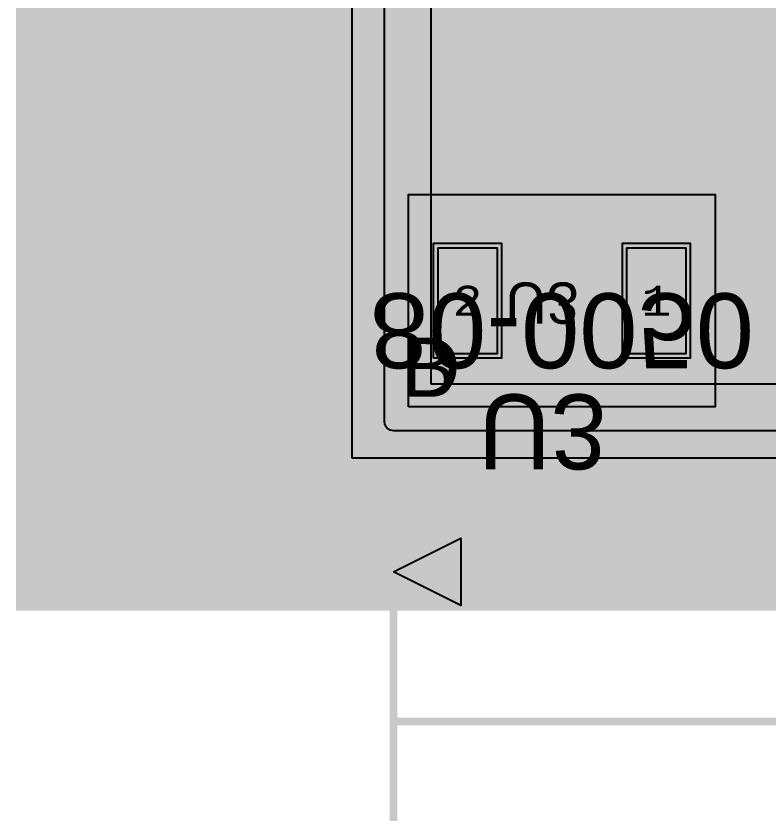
# Model space of a CAD drawing. Extents: x -6 to 145, y -22 to 62.
# Drawn here: x -6.4 to 6.35, y -6.63 to 6.88 of the extents above; entities that cross this region are included whole.
import ezdxf
from ezdxf.enums import TextEntityAlignment as Align

# ---------------------------------------------------------------- set-up
doc = ezdxf.new("R2010")
doc.units = 0
doc.header["$MEASUREMENT"] = 0
for name, color, linetype in [('ASSEMBLY_OUTLINES_BTM', 191, 'CONTINUOUS'), ('ASSEMBLY_OUTLINES_TOP', 102, 'CONTINUOUS'), ('ASSEMBLY_PART_NUMBERS_BTM', 191, 'CONTINUOUS'), ('ASSEMBLY_REF_DES_BTM', 191, 'CONTINUOUS'), ('BOARD_ORIGIN', 255, 'CONTINUOUS'), ('BOARD_OUTLINE', 10, 'CONTINUOUS'), ('DRILL_DRAWING', 21, 'CONTINUOUS'), ('MANUFACTURING_OUTLINES', 10, 'CONTINUOUS'), ('NC_DRILL_ORIGIN', 255, 'CONTINUOUS'), ('PART_PADS_SMD_BTM', 10, 'CONTINUOUS'), ('PIN_NUMBERS_BTM', 8, 'CONTINUOUS'), ('PIN_NUMBERS_TOP', 8, 'CONTINUOUS'), ('PLACEMENT_OUTLINES_BTM', 222, 'CONTINUOUS'), ('PLANE_OBSTRUCTS_LAYER_2', 230, 'CONTINUOUS'), ('PLANE_OBSTRUCTS_LAYER_3', 81, 'CONTINUOUS'), ('PLANE_OBSTRUCTS_LAYER_BO47', 10, 'CONTINUOUS'), ('PLANE_OBSTRUCTS_LAYER_TOP', 150, 'CONTINUOUS'), ('PLANE_SHAPES_LAYER_2', 230, 'CONTINUOUS'), ('PLANE_SHAPES_LAYER_3', 81, 'CONTINUOUS'), ('PLANE_SHAPES_LAYER_BOTTOM', 10, 'CONTINUOUS'), ('PLANE_SHAPES_LAYER_TOP', 150, 'CONTINUOUS'), ('ROUTE_BORDER', 151, 'CONTINUOUS'), ('SILKSCREEN_OUTLINES_BTM', 211, 'CONTINUOUS'), ('SILKSCREEN_REF_DES_BTM', 211, 'CONTINUOUS'), ('SOLDERMASK_PADS_BTM', 12, 'CONTINUOUS'), ('SOLDERPASTE_PADS_BTM', 12, 'CONTINUOUS'), ('TRACES_LAYER_BOTTOM', 10, 'CONTINUOUS')]:
    doc.layers.add(name, color=color, linetype=linetype)
doc.styles.add('ARIAL', font='arial.ttf')
doc.styles.add('COURIER_NEW', font='cour.ttf')
doc.styles.add('VERIBEST_GERBER_0', font='txt')

msp = doc.modelspace()

# ---------------------------------------------------------------- hatches: boundary and pattern name
at = {"layer": 'ASSEMBLY_OUTLINES_TOP'}
msp.add_hatch(color=256, dxfattribs=at).paths.add_polyline_path([(0, -2.54), (1.143, -1.9685), (1.143, -3.1115)], flags=0)

# ---------------------------------------------------------------- linework, layer by layer
at = {"layer": 'ASSEMBLY_OUTLINES_BTM', "const_width": 0.15}
msp.add_lwpolyline([(1.254001, 1.254001), (1.254001, 2.854001), (4.454001, 2.854001), (4.454001, 1.254001)], close=True, dxfattribs=at)
at = {"layer": 'ASSEMBLY_OUTLINES_BTM'}
msp.add_solid([(3.794001, 1.546001), (4.378001, 1.546001), (3.794001, 2.562001), (4.378001, 2.562001)], dxfattribs=at)
at = {"layer": 'ASSEMBLY_OUTLINES_TOP', "const_width": 0.2032}
for points in [[(0, -0.508), (0, -3.048)], [(15.670518, -2.54), (0.5715, -2.54)]]:
    msp.add_lwpolyline(points, dxfattribs=at)
at = {"layer": 'ASSEMBLY_OUTLINES_TOP'}
msp.add_lwpolyline([(0, -2.54), (1.143, -1.9685), (1.143, -3.1115)], close=True, dxfattribs=at)
at = {"layer": 'BOARD_ORIGIN', "const_width": 0.127}
for points in [[(0, -1.905), (0, 1.905)], [(-1.905, 0), (1.905, 0)]]:
    msp.add_lwpolyline(points, dxfattribs=at)
msp.add_lwpolyline([(-1, 0, -1), (1, 0, -1)], format="xyb", close=True, dxfattribs=at)
at = {"layer": 'BOARD_OUTLINE', "const_width": 0.25}
msp.add_lwpolyline([(0, 0), (0, 51.854002), (6.406017, 58.24), (40.32, 58.24), (40.32, 0)], close=True, dxfattribs=at)
at = {"layer": 'DRILL_DRAWING', "const_width": 0.127}
msp.add_lwpolyline([(0, -21.59), (0, 0), (144.78, 0), (144.78, -21.59)], close=True, dxfattribs=at)
msp.add_lwpolyline([(0, -5.08), (144.78, -5.08)], dxfattribs=at)
at = {"layer": 'MANUFACTURING_OUTLINES'}
msp.add_lwpolyline([(40.470405, 0, -0.414213562), (40.32, -0.150405), (0, -0.150405, -0.414213562), (-0.150405, 0), (-0.150405, 51.854002, -0.21575103), (-0.120324, 51.974326, -0.032881358), (-0.106186, 51.960521), (6.299831, 58.346519, -0.000011754), (6.299836, 58.346524, -0.199134352), (6.406388, 58.390405), (40.32, 58.390405, -0.414213562), (40.470405, 58.24)], format="xyb", close=True, dxfattribs=at)
at = {"layer": 'NC_DRILL_ORIGIN', "const_width": 0.127}
for points in [[(0, -1.905), (0, 1.905)], [(-1.905, 0), (1.905, 0)]]:
    msp.add_lwpolyline(points, dxfattribs=at)
msp.add_lwpolyline([(-1, -1), (-1, 1), (1, 1), (1, -1)], close=True, dxfattribs=at)
at = {"layer": 'PART_PADS_SMD_BTM'}
for points in [[(0.754001, 1.154001), (0.754001, 2.954001), (1.754001, 2.954001), (1.754001, 1.154001)], [(3.954001, 1.154001), (3.954001, 2.954001), (4.954001, 2.954001), (4.954001, 1.154001)]]:
    msp.add_lwpolyline(points, close=True, dxfattribs=at)
at = {"layer": 'PLACEMENT_OUTLINES_BTM', "elevation": 1.3}
msp.add_lwpolyline([(0.254001, 0.254001), (0.254001, 3.854001), (5.454001, 3.854001), (5.454001, 0.254001)], close=True, dxfattribs=at)
at = {"layer": 'PLANE_OBSTRUCTS_LAYER_2'}
msp.add_lwpolyline([(-0.702124, -0.614001), (-0.702124, 7.677555), (8.295581, 7.677555), (8.295581, -0.614001)], close=True, dxfattribs=at)
at = {"layer": 'PLANE_OBSTRUCTS_LAYER_3'}
msp.add_lwpolyline([(-0.702124, -0.614001), (-0.702124, 7.677555), (8.295581, 7.677555), (8.295581, -0.614001)], close=True, dxfattribs=at)
at = {"layer": 'PLANE_OBSTRUCTS_LAYER_BO47'}
msp.add_lwpolyline([(-0.702124, -0.614001), (-0.702124, 7.677555), (8.295581, 7.677555), (8.295581, -0.614001)], close=True, dxfattribs=at)
at = {"layer": 'PLANE_OBSTRUCTS_LAYER_TOP'}
msp.add_lwpolyline([(-0.702124, -0.614001), (-0.702124, 7.677555), (8.295581, 7.677555), (8.295581, -0.614001)], close=True, dxfattribs=at)
at = {"layer": 'PLANE_SHAPES_LAYER_2'}
msp.add_solid([(-5.12, -1.92), (44.8, -1.92), (-5.12, 60.16), (44.8, 60.16)], dxfattribs=at)
at = {"layer": 'PLANE_SHAPES_LAYER_3'}
msp.add_solid([(-4.48, -1.28), (45.44, -1.28), (-4.48, 60.8), (45.44, 60.8)], dxfattribs=at)
at = {"layer": 'PLANE_SHAPES_LAYER_BOTTOM'}
msp.add_solid([(-6.4, -3.2), (43.52, -3.2), (-6.4, 58.88), (43.52, 58.88)], dxfattribs=at)
at = {"layer": 'PLANE_SHAPES_LAYER_TOP'}
msp.add_solid([(-5.76, -2.56), (44.16, -2.56), (-5.76, 59.52), (44.16, 59.52)], dxfattribs=at)
at = {"layer": 'ROUTE_BORDER'}
msp.add_lwpolyline([(0.64, 0.64), (0.64, 51.212001), (7.048024, 57.6), (40.02, 57.6), (40.02, 0.64)], close=True, dxfattribs=at)
at = {"layer": 'SILKSCREEN_OUTLINES_BTM', "const_width": 0.15}
for points in [[(0.454001, 0.454001), (0.454001, 3.654001), (5.254001, 3.654001), (5.254001, 0.454001)], [(5.254001, 1.794001), (5.254001, 2.314001), (6.054001, 2.314001), (6.054001, 1.794001)]]:
    msp.add_lwpolyline(points, close=True, dxfattribs=at)
at = {"layer": 'SOLDERMASK_PADS_BTM'}
for points in [[(0.679001, 1.079001), (0.679001, 3.029001), (1.829001, 3.029001), (1.829001, 1.079001)], [(3.879001, 1.079001), (3.879001, 3.029001), (5.029001, 3.029001), (5.029001, 1.079001)]]:
    msp.add_lwpolyline(points, close=True, dxfattribs=at)
at = {"layer": 'SOLDERPASTE_PADS_BTM'}
for points in [[(0.754001, 1.154001), (0.754001, 2.954001), (1.754001, 2.954001), (1.754001, 1.154001)], [(3.954001, 1.154001), (3.954001, 2.954001), (4.954001, 2.954001), (4.954001, 1.154001)]]:
    msp.add_lwpolyline(points, close=True, dxfattribs=at)
at = {"layer": 'TRACES_LAYER_BOTTOM', "const_width": 0.66}
msp.add_lwpolyline([(22.532047, 6.481217), (13.431833, 6.481217), (9.004617, 2.054001), (4.454001, 2.054001)], dxfattribs=at)

# ---------------------------------------------------------------- texts
at = {"layer": 'ASSEMBLY_PART_NUMBERS_BTM', "style": 'ARIAL', "text_generation_flag": 2}
msp.add_text('80-0050', height=1.27, rotation=180, dxfattribs=at).set_placement((2.854001, 1.546001), align=Align.MIDDLE_CENTER)
at = {"layer": 'ASSEMBLY_REF_DES_BTM', "style": 'ARIAL', "text_generation_flag": 2}
msp.add_text('U3', height=0.7, rotation=180, dxfattribs=at).set_placement((2.51656, 2.0152), align=Align.MIDDLE_CENTER)
at = {"layer": 'BOARD_ORIGIN', "style": 'ARIAL'}
msp.add_text('B', height=1, dxfattribs=at).set_placement((0.127, 0.127), align=Align.BOTTOM_LEFT)
at = {"layer": 'NC_DRILL_ORIGIN', "style": 'ARIAL'}
msp.add_text('D', height=1, dxfattribs=at).set_placement((0.127, 0.127), align=Align.BOTTOM_LEFT)
at = {"layer": 'PIN_NUMBERS_BTM', "style": 'COURIER_NEW'}
for s, p in [('2', (1.254001, 2.054001)), ('1', (4.454001, 2.054001))]:
    msp.add_text(s, height=0.508, dxfattribs=at).set_placement(p, align=Align.MIDDLE_CENTER)
at = {"layer": 'PIN_NUMBERS_TOP', "style": 'COURIER_NEW'}
for s, p in [('2', (1.254001, 2.054001)), ('1', (4.454001, 2.054001))]:
    msp.add_text(s, height=0.508, dxfattribs=at).set_placement(p, align=Align.MIDDLE_CENTER)
at = {"layer": 'SILKSCREEN_REF_DES_BTM', "style": 'VERIBEST_GERBER_0', "text_generation_flag": 2}
msp.add_text('U3', height=1.27, rotation=180, dxfattribs=at).set_placement((2.523249, -0.168391), align=Align.MIDDLE_CENTER)

doc.saveas('drawing.dxf')
